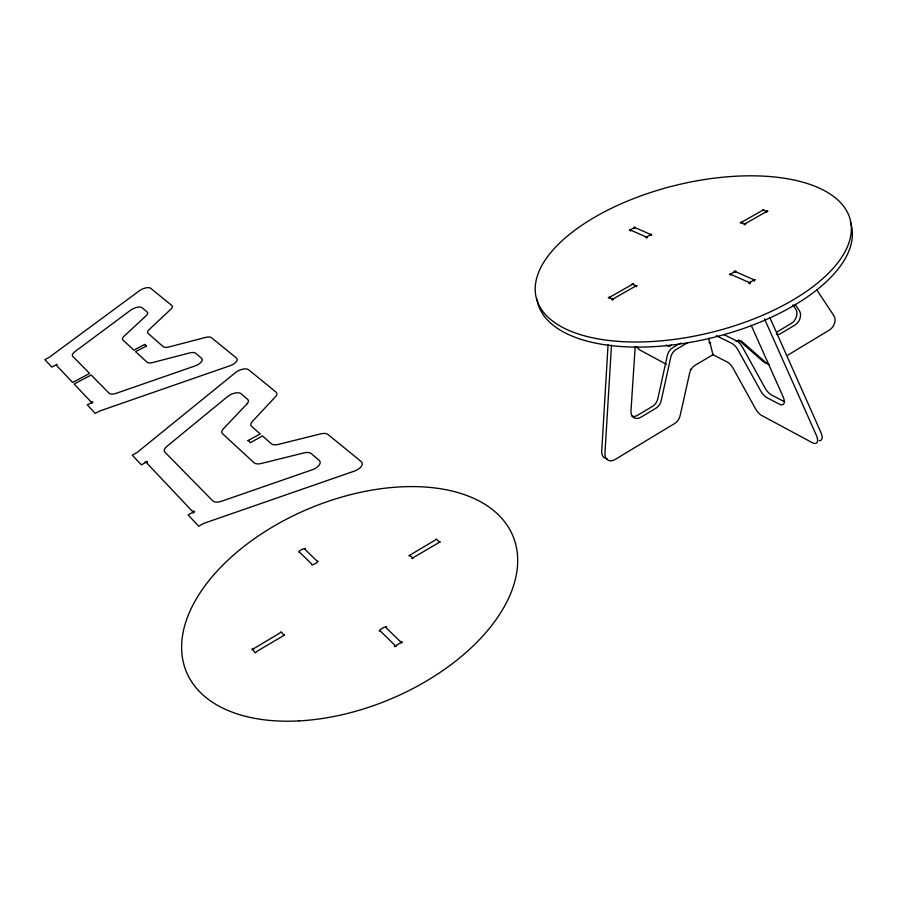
<?xml version="1.0" encoding="UTF-8"?>
<svg xmlns="http://www.w3.org/2000/svg" width="897" height="897" viewBox="0 0 897 897"><rect width="100%" height="100%" fill="white"/><g stroke="black" fill="none" stroke-linecap="round" stroke-linejoin="round"><path stroke-width="1.35" d="M608.076 344.717L601.696 451.583A9.475 7.109 -57.2 0 0 607.101 458.726M611.485 345.188L604.926 453.647A9.508 7.12 -57.2 0 0 615.006 459.544L674.69 423.485A9.396 6.929 -59.1 0 0 680.072 415.849L689.681 372.973A9.419 6.941 -60.6 0 1 695.108 365.292L713.485 354.371M635.166 346.96L630.961 411.118A9.519 7.131 -58.8 0 0 640.907 417.228L655.752 408.348A9.497 7.086 -59.3 0 0 661.201 400.634L670.777 357.174A9.531 7.098 -60.8 0 1 676.26 349.415L687.909 342.553M146.592 345.962L135.559 351.646L146.973 362.141A8.095 3.51 -22.9 0 0 152.939 362.489L189.581 352.947A8.174 3.599 -22.5 0 1 195.692 353.283L201.69 358.374A8.241 3.655 -22.5 0 1 194.985 365.954L116.419 393.256A8.286 3.633 -23.7 0 1 109.098 393.222L91.169 375.024L74.115 384.006L91.281 402.125A1.301 0.572 -24.2 0 1 92.828 401.957A1.301 0.572 -24.2 0 1 92.099 403A1.301 0.572 -24.2 0 1 90.541 403.168L87.301 404.895L95.261 413.382L99.69 411.017L229.924 365.763A8.331 3.756 -22 0 0 236.505 358.082L211.49 337.732A8.073 3.532 -22.1 0 0 205.391 337.451L169.096 346.948A8.006 3.442 -22.6 0 1 163.153 346.634L148.083 333.404A7.838 3.308 -22.6 0 1 149.16 329.569L170.879 309.185A7.681 3.184 -22.3 0 0 171.843 305.507L150.584 288.217A7.468 2.994 -22.4 0 0 139.45 290.729L48.987 357.499L44.85 359.652L51.824 367.086L57.072 364.305L56.376 365.292L72.612 382.425L89.633 373.466L72.702 356.277A7.86 3.252 -23.7 0 1 74.967 351.613L130.659 310.183A7.625 3.117 -22.7 0 1 141.995 307.637L147.186 312.044A7.681 3.162 -22.6 0 1 146.133 315.744L124.089 336.173A7.838 3.285 -23 0 0 122.923 340.03L133.945 350.155L144.888 344.37M144.944 344.515L145.763 345.95L146.536 345.838M748.849 282.364C747.414 283.587 751.316 283.317 750.284 282.196M735.697 271.78C737.11 270.591 733.286 270.872 734.284 271.959M763.919 210.133L763.392 209.438L762.573 210.324M744.196 223.701C742.884 224.833 746.483 224.497 745.542 223.521M633.248 284.45C634.684 283.34 631.062 283.508 631.903 284.618M612.034 298.925C610.554 300.125 614.221 299.878 613.391 298.768M645.93 236.864C644.607 237.907 647.836 237.75 647.298 236.73M635.154 227.692L634.762 227.008L633.887 227.872M787.914 355.089L829.557 329.928A9.138 6.425 -63 0 0 833.975 315.867L816.629 289.664M680.599 343.069L672.84 347.632A9.497 7.086 -60.9 0 0 667.368 355.369L657.837 398.717A9.463 7.075 -59.3 0 1 652.411 406.419L637.599 415.266A9.497 7.12 -58.8 0 1 632.082 416.32M754.209 279.898L735.069 271.499L730.393 274.202L749.5 282.656L754.209 279.898L754.5 281.198M609.411 298.129L609.231 297.512L632.677 284.181L636.096 285.84L636.332 286.76M741.371 223.409L741.169 222.49L763.313 209.909L767.114 211.927M609.231 297.512L612.595 299.217L636.096 285.84M741.169 222.49L744.802 223.936L766.98 211.311M650.93 234.61L634.616 227.457L630.21 229.912L646.479 237.111L650.93 234.61L651.155 235.507M753.57 279.617L755.229 279.707L753.424 280.357M731.021 274.482L729.396 274.325L731.167 273.753M741.774 222.736L740.216 222.624L741.909 222.075M766.363 211.075L767.933 211.187L766.251 211.726M609.792 297.793L608.267 297.692L610.016 297.064M635.524 285.56L637.061 285.65L635.311 286.278M650.381 234.375L651.861 234.42L650.19 235.025M630.636 230.204L629.313 230.036L630.939 229.509M723.879 334.603L736.347 340.725A9.654 4.418 58 0 1 742.559 347.33L765.197 388.244A9.789 4.496 57.1 0 0 771.498 394.983L783.978 401.452A9.889 4.575 56.8 0 0 784.718 401.789M716.333 335.725L731.851 343.394A9.665 4.395 58 0 1 738.052 350.009L760.712 390.969A9.8 4.474 57.1 0 0 767.013 397.719L779.471 404.222A9.901 4.552 56.9 0 0 783.07 396.597L751.103 325.129M708.978 342.441C711.994 345.592 708.305 340.625 708.91 338.191M666.168 345.087L667.491 345.782A9.015 3.857 59 0 0 671.001 345.065M666.505 364.35L640.671 350.469A8.712 3.599 59.3 0 1 636.848 346.881M738.646 340.019L763.347 361.738A9.194 6.604 -61.8 0 0 767.507 362.87M795.112 304.431L799.406 310.766A9.262 6.627 -63 0 1 794.989 325.028L781.04 333.381A9.284 6.671 -62.6 0 1 776.354 334.379M792.914 304.924L795.785 309.14A9.239 6.615 -63 0 1 791.389 323.38L777.452 331.699A9.262 6.66 -62.7 0 1 776.544 332.182M764.536 318.951L816.393 435.381A10.069 4.642 55.9 0 1 812.48 442.782L761.721 415.502A9.654 4.328 57 0 1 755.532 408.808L733.23 368.51A9.519 4.25 57.9 0 0 727.142 361.951L712.936 354.696L710.233 343.641L710.693 342.744M769.761 317.415L820.957 432.522A10.058 4.664 55.9 0 1 819.219 440.662M612.595 299.217L612.774 299.833M630.21 229.912L630.524 231.112M634.616 227.457L634.773 228.051M646.479 237.111L646.703 238.008M730.393 274.202L730.607 275.155M735.069 271.499L735.282 272.453M749.5 282.656L749.791 283.945M744.802 223.936L745.003 224.867M763.313 209.909L763.437 210.526M769.189 364.608A9.228 6.615 -61.8 0 1 766.89 363.487L742.167 341.746A9.351 6.817 -61.7 0 0 735.921 341.118M690.544 369.261A9.026 3.868 58.5 0 1 690.365 369.844M850.345 222.03A161.516 75.931 -13.8 0 1 712.543 337.664A161.516 75.931 -13.8 0 1 537 299.138M305.361 548.527L304.823 549.222L317.033 561.029C321.597 560.502 309.947 567.106 311.775 564.123L299.62 552.26C296.111 552.653 303.556 547.787 305.361 548.56M440.035 541.934L413.618 557.418L413.046 558.483L411.824 558.439L412.239 557.508L410.232 555.759L408.797 555.781L435.09 540.162C436.525 537.135 437.927 541.732 440.035 541.979M284.54 635.076L256.43 651.603C255.14 654.698 254.221 651.166 253.178 649.742C250.891 650.841 252.214 647.589 253.817 648.609L279.898 633.013C281.714 629.627 282.185 634.897 284.54 635.076M386.585 626.981L386.035 627.732L400.611 641.826A1.132 0.695 -22 0 1 402.08 641.759A1.132 0.695 -22 0 1 401.677 642.857A1.132 0.695 -22 0 1 400.197 642.925L396.429 645.246A1.132 0.695 -22.2 0 1 396.014 646.333A1.132 0.695 -22.2 0 1 394.545 646.401A1.132 0.695 -22.2 0 1 394.96 645.313L380.451 631.14C376.011 631.948 385.082 625.725 386.585 626.981M247.908 440.64C249.871 440.662 249.915 444.093 251.44 442.109L262.429 435.897L271.331 443.746A9.149 4.552 -22 0 0 278.485 444.385L320.655 433.868A9.262 4.687 -21.3 0 1 327.999 434.496L361.177 461.54A9.587 5.034 -21 0 1 354.382 471.093L203.754 523.377L198.73 526.225L188.135 514.889L191.801 512.815A1.502 0.762 -24.3 0 0 193.64 512.669A1.502 0.762 -24.3 0 0 194.391 511.357A1.502 0.762 -24.3 0 0 192.552 511.503L146.559 462.807A1.413 0.673 -24.3 0 0 147.299 461.63A1.413 0.673 -24.3 0 0 145.594 461.787A1.413 0.673 -24.3 0 0 144.843 462.975L141.367 464.881L132.263 455.149L136.916 452.615L235.732 372.434A8.465 3.891 -21.9 0 1 248.57 369.721L276.097 392.168A8.735 4.16 -21.7 0 1 275.446 396.743L252.337 421.534A8.948 4.339 -22.2 0 0 251.575 426.333L260.242 433.98L247.92 440.606M246.899 403.998L223.375 428.833A8.936 4.317 -22.7 0 0 222.49 433.666L254.075 462.774A9.273 4.664 -22.5 0 0 261.262 463.491L303.892 452.918A9.385 4.799 -21.8 0 1 311.281 453.613L319.22 460.374A9.463 4.889 -21.7 0 1 312.246 469.781L221.559 501.255A9.519 4.855 -23.6 0 1 212.768 500.874L164.846 452.077A8.959 4.283 -23.7 0 1 166.977 446.28L227.838 396.396A8.656 4.059 -22.3 0 1 240.945 393.66L247.673 399.4A8.723 4.126 -22.2 0 1 246.899 403.998M621.789 341.6A161.774 75.651 -13.9 0 0 851.152 224.642A161.774 75.651 -13.9 0 0 606.91 210.548A161.774 75.651 -13.9 0 0 621.789 341.6M298.892 720.908A176.832 103.581 -22.6 0 0 513.723 538.009A176.832 103.581 -22.6 0 0 236.326 552.664A176.832 103.581 -22.6 0 0 298.892 720.908"/></g></svg>
